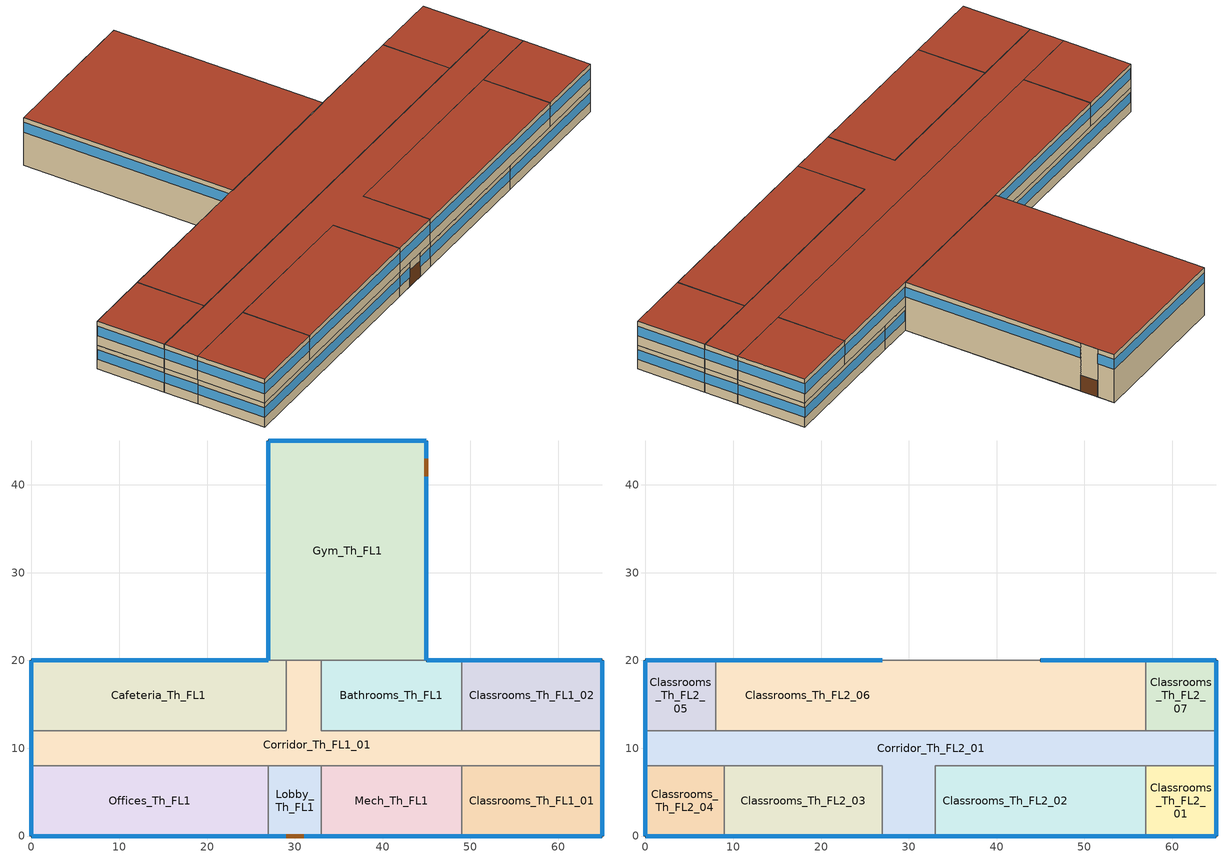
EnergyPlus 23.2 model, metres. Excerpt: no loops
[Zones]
Bathrooms_Th_FL1
 floor ground (School_Slab_Pre1970): 49,20 49,12 33,12 33,20 z0
 wall outside (School_ExtWall_Pre1970): 49,20 45,20 z0:3
 wall to Corridor_Th_FL1_01 (School_IntWall): 33,20 33,12 49,12 z0:3
 wall to Gym_Th_FL1 (School_IntWall): 45,20 33,20 z0:3
 wall to Classrooms_Th_FL1_02 (School_IntWall): 49,12 49,20 z0:3
 window (School_FixedWindow_old-construction): 48.97,20 45.03,20 z1.2:2.42
Cafeteria_Th_FL1
 floor ground (School_Slab_Pre1970): 29,20 29,12 0,12 0,20 z0
 wall outside (School_ExtWall_Pre1970): 27,20 0,20 0,12 z0:3
 wall to Corridor_Th_FL1_01 (School_IntWall): 0,12 29,12 29,20 z0:3
 wall to Gym_Th_FL1 (School_IntWall): 29,20 27,20 z0:3
 window (School_FixedWindow_old-construction): 26.97,20 0.03,20 z1.2:2.4; 0,19.97 0,12.03 z1.2:2.41
Classrooms_Th_FL1_01
 floor ground (School_Slab_Pre1970): 65,8 65,0 49,0 49,8 z0
 wall outside (School_ExtWall_Pre1970): 49,0 65,0 65,8 z0:3
 wall to Mech_Th_FL1 (School_IntWall): 49,8 49,0 z0:3
 wall to Corridor_Th_FL1_01 (School_IntWall): 65,8 49,8 z0:3
 window (School_FixedWindow_old-construction): 49.03,0 64.97,0 z1.2:2.4; 65,0.03 65,7.97 z1.2:2.41
Classrooms_Th_FL1_02
 floor ground (School_Slab_Pre1970): 65,20 65,12 49,12 49,20 z0
 wall outside (School_ExtWall_Pre1970): 65,12 65,20 49,20 z0:3
 wall to Corridor_Th_FL1_01 (School_IntWall): 49,12 65,12 z0:3
 window (School_FixedWindow_old-construction): 65,12.03 65,19.97 z1.2:2.41; 64.97,20 49.03,20 z1.2:2.4
Corridor_Th_FL1_01
 floor ground (School_Slab_Pre1970): 33,20 33,12 65,12 65,8 0,8 0,12 29,12 29,20 z0
 wall outside (School_ExtWall_Pre1970): 0,12 0,8 / 65,8 65,12 z0:3
 wall to Mech_Th_FL1 (School_IntWall): 49,8 33,8 z0:3
 wall to Lobby_Th_FL1 (School_IntWall): 33,8 27,8 z0:3
 wall to Gym_Th_FL1 (School_IntWall): 33,20 29,20 z0:3
 wall to Offices_Th_FL1 (School_IntWall): 27,8 0,8 z0:3
 window (School_FixedWindow_old-construction): 0,11.97 0,8.03 / 65,8.03 65,11.97 z1.2:2.42
Gym_Th_FL1
 floor ground (School_Slab_Pre1970): 45,45 45,20 27,20 27,45 z0
 wall outside (School_ExtWall_Pre1970): 45,20 45,40.97 45,43.03 45,45 27,45 27,20 z0:6
 wall to Classrooms_Th_FL2_06 (School_IntWall): 27,20 45,20 z3:6
 window (School_FixedWindow_old-construction): 27,44.97 27,20.03 z4.2:5.4; 44.97,45 27.03,45 / 45,20.03 45,40.95 z4.2:5.41; 45,43.05 45,44.97 z4.2:5.46
 door (School_Door_old-construction): 45,41 45,43 z0:2
 roof outside (School_Roof_Pre1970): 45,20 45,45 27,45 27,20 z6
Lobby_Th_FL1
 floor ground (School_Slab_Pre1970): 33,8 33,0 27,0 27,8 z0
 wall outside (School_ExtWall_Pre1970): 27,0 28.97,0 31.03,0 33,0 z0:3
 wall to Mech_Th_FL1 (School_IntWall): 33,0 33,8 z0:3
 wall to Offices_Th_FL1 (School_IntWall): 27,8 27,0 z0:3
 window (School_FixedWindow_old-construction): 27.03,0 28.95,0 / 31.05,0 32.97,0 z1.2:2.43
 door (School_Door_old-construction): 29,0 31,0 z0:2
Mech_Th_FL1
 floor ground (School_Slab_Pre1970): 49,8 49,0 33,0 33,8 z0
 wall outside (School_ExtWall_Pre1970): 33,0 49,0 z0:3
 window (School_FixedWindow_old-construction): 33.03,0 48.97,0 z1.2:2.4
Offices_Th_FL1
 floor ground (School_Slab_Pre1970): 27,8 27,0 0,0 0,8 z0
 wall outside (School_ExtWall_Pre1970): 0,8 0,0 27,0 z0:3
 window (School_FixedWindow_old-construction): 0,7.97 0,0.03 z1.2:2.41; 0.03,0 26.97,0 z1.2:2.4
Classrooms_Th_FL2_01
 floor to Classrooms_Th_FL1_01 (School_Floor_Pre1970): 65,8 65,0 57,0 57,8 z3
 wall outside (School_ExtWall_Pre1970): 57,0 65,0 65,8 z3:6
 wall to Classrooms_Th_FL2_02 (School_IntWall): 57,8 57,0 z3:6
 wall to Corridor_Th_FL2_01 (School_IntWall): 65,8 57,8 z3:6
 window (School_FixedWindow_old-construction): 57.03,0 64.97,0 / 65,0.03 65,7.97 z4.2:5.41
 roof outside (School_Roof_Pre1970): 65,0 65,8 57,8 57,0 z6
Classrooms_Th_FL2_02
 floor to Classrooms_Th_FL1_01 (School_Floor_Pre1970): 57,8 57,0 49,0 49,8 z3
 floor to Mech_Th_FL1 (School_Floor_Pre1970): 49,8 49,0 33,0 33,8 z3
 wall outside (School_ExtWall_Pre1970): 33,0 57,0 z3:6
 wall to Corridor_Th_FL2_01 (School_IntWall): 57,8 33,8 33,0 z3:6
 window (School_FixedWindow_old-construction): 33.03,0 56.97,0 z4.2:5.4
 roof outside (School_Roof_Pre1970): 57,0 57,8 33,8 33,0 z6
Classrooms_Th_FL2_03
 floor to Offices_Th_FL1 (School_Floor_Pre1970): 27,8 27,0 9,0 9,8 z3
 wall outside (School_ExtWall_Pre1970): 9,0 27,0 z3:6
 wall to Classrooms_Th_FL2_04 (School_IntWall): 9,8 9,0 z3:6
 wall to Corridor_Th_FL2_01 (School_IntWall): 27,0 27,8 9,8 z3:6
 window (School_FixedWindow_old-construction): 9.03,0 26.97,0 z4.2:5.4
 roof outside (School_Roof_Pre1970): 27,0 27,8 9,8 9,0 z6
Classrooms_Th_FL2_04
 floor to Offices_Th_FL1 (School_Floor_Pre1970): 9,8 9,0 0,0 0,8 z3
 wall outside (School_ExtWall_Pre1970): 0,8 0,0 9,0 z3:6
 wall to Corridor_Th_FL2_01 (School_IntWall): 9,8 0,8 z3:6
 window (School_FixedWindow_old-construction): 0,7.97 0,0.03 / 0.03,0 8.97,0 z4.2:5.41
 roof outside (School_Roof_Pre1970): 9,0 9,8 0,8 0,0 z6
Classrooms_Th_FL2_05
 floor to Cafeteria_Th_FL1 (School_Floor_Pre1970): 8,20 8,12 0,12 0,20 z3
 wall outside (School_ExtWall_Pre1970): 8,20 0,20 0,12 z3:6
 wall to Corridor_Th_FL2_01 (School_IntWall): 0,12 8,12 z3:6
 wall to Classrooms_Th_FL2_06 (School_IntWall): 8,12 8,20 z3:6
 window (School_FixedWindow_old-construction): 0,19.97 0,12.03 / 7.97,20 0.03,20 z4.2:5.41
 roof outside (School_Roof_Pre1970): 8,12 8,20 0,20 0,12 z6
Classrooms_Th_FL2_06
 floor to Classrooms_Th_FL1_02 (School_Floor_Pre1970): 57,20 57,12 49,12 49,20 z3
 floor to Corridor_Th_FL1_01 (School_Floor_Pre1970): 33,20 33,12 29,12 29,20 z3
 floor to Cafeteria_Th_FL1 (School_Floor_Pre1970): 29,20 29,12 8,12 8,20 z3
 floor to Bathrooms_Th_FL1 (School_Floor_Pre1970): 49,20 49,12 33,12 33,20 z3
 wall outside (School_ExtWall_Pre1970): 57,20 45,20 / 27,20 8,20 z3:6
 wall to Corridor_Th_FL2_01 (School_IntWall): 8,12 57,12 z3:6
 wall to Classrooms_Th_FL2_07 (School_IntWall): 57,12 57,20 z3:6
 window (School_FixedWindow_old-construction): 56.97,20 45.03,20 z4.2:5.41; 26.97,20 8.03,20 z4.2:5.4
 roof outside (School_Roof_Pre1970): 57,12 57,20 8,20 8,12 z6
Classrooms_Th_FL2_07
 floor to Classrooms_Th_FL1_02 (School_Floor_Pre1970): 65,20 65,12 57,12 57,20 z3
 wall outside (School_ExtWall_Pre1970): 65,12 65,20 57,20 z3:6
 wall to Corridor_Th_FL2_01 (School_IntWall): 57,12 65,12 z3:6
 window (School_FixedWindow_old-construction): 64.97,20 57.03,20 / 65,12.03 65,19.97 z4.2:5.41
 roof outside (School_Roof_Pre1970): 65,12 65,20 57,20 57,12 z6
Corridor_Th_FL2_01
 floor to Lobby_Th_FL1 (School_Floor_Pre1970): 33,8 33,0 27,0 27,8 z3
 floor to Corridor_Th_FL1_01 (School_Floor_Pre1970): 65,12 65,8 0,8 0,12 z3
 wall outside (School_ExtWall_Pre1970): 0,12 0,8 / 27,0 33,0 / 65,8 65,12 z3:6
 window (School_FixedWindow_old-construction): 0,11.97 0,8.03 / 65,8.03 65,11.97 z4.2:5.42; 27.03,0 32.97,0 z4.2:5.41
 roof outside (School_Roof_Pre1970): 33,0 33,8 65,8 65,12 0,12 0,8 27,8 27,0 z6
[Building]
Building 1: North Axis {deg}=-0; Temperature Convergence Tolerance Value {deltaC}=0.5
[Site:Location]
MONTREAL-TRUDEAU-IAP: Latitude {deg}=45.467; Longitude {deg}=-73.733; Time Zone {hr}=-5; Elevation {m}=36
[SizingPeriod:DesignDay] Day of Month=21; Dry-Bulb Temperature Range Modifier Type=DefaultMultipliers; Humidity Condition Type=Wetbulb; Barometric Pressure {Pa}=100893; Rain Indicator=No; Snow Indicator=No; Daylight Saving Time Indicator=No; Begin Environment Reset Mode=FullResetAtBeginEnvironment
Name | Month | Day Type | Maximum Dry-Bulb Temperature {C} | Daily Dry-Bulb Temperature Range {deltaC} | Wetbulb or DewPoint at Maximum Dry-Bulb {C} | Wind Speed {m/s} | Wind Direction {deg} | Solar Model Indicator | ASHRAE Clear Sky Optical Depth for Beam Irradiance (taub) | ASHRAE Clear Sky Optical Depth for Diffuse Irradiance (taud) | Sky Clearness
Montreal-Trudeau Intl AP Ann Clg .4% Condns DB=>MWB | 7 | SummerDesignDay | 30.3 | 8.8 | 22.1 | 5.4 | 230 | ASHRAETau | 0.431 | 2.246
Montreal-Trudeau Intl AP Ann Htg 99.6% Condns DB | 1 | WinterDesignDay | -22.9 | 0 | -22.9 | 4.3 | 260 | ASHRAEClearSky |  |  | 0
[Material] Thermal Absorptance=0.9; Visible Absorptance=0.5
Name | Roughness | Thickness {m} | Conductivity {W/m-K} | Density {kg/m3} | Specific Heat {J/kg-K} | Solar Absorptance
Brick Facade | MediumRough | 0.10159 | 1.311205 | 2080 | 921.096 | 0.6
ExtWallConcrete_Insulation_Pre1970 | MediumRough | 0.0312 | 0.034615 | 28.8 | 1214.172 | 0.5
Gypsum Board | Smooth | 0.016 | 0.16 | 800 | 837 | 0.3
Heavy Weight Concrete Int Floor | Rough | 0.1016 | 1.311 | 2240 | 836.8 | 0.5
Heavy Weight Concrete Slab | Rough | 0.3048 | 1.311 | 2240 | 836.8 | 0.5
Lightweight Concrete Roof | MediumRough | 0.0508102 | 0.360512 | 1280 | 837.36 | 0.5
Roof Gravel | MediumRough | 0.01271 | 1.443433 | 880 | 1674.72 | 0.7
Roof_Insulation_Pre1970 | MediumRough | 0.116 | 0.034615 | 28.8 | 1214.172 | 0.5
Wood_Furniture | Smooth | 0.05 | 0.2 | 600 | 2300 | 0.5
[Material:NoMass] Roughness=MediumRough; Thermal Absorptance=0.9
Name | Thermal Resistance {m2-K/W} | Solar Absorptance | Visible Absorptance
Air Layer | 0.157 | 0.7 | 0.7
Door panel | 0.475964 | 0.7 | 0.7
Flooring Tile | 0.13 | 0.5 | 0.2
[WindowMaterial:SimpleGlazingSystem]
School_OldConstruction_FixedAssemblyWindow: U-Factor {W/m2-K}=3.52036; Solar Heat Gain Coefficient=0.41
[Construction]
Furnishings 1; Furnishings 2; Furnishings 3: Wood_Furniture
School_Door_old-construction: Door panel
School_ExtWall_Pre1970: Brick Facade, Air Layer, ExtWallConcrete_Insulation_Pre1970, Gypsum Board
School_FixedWindow_old-construction: School_OldConstruction_FixedAssemblyWindow
School_Floor_Pre1970: Heavy Weight Concrete Int Floor, Flooring Tile
School_IntWall: Gypsum Board, Gypsum Board
School_Roof_Pre1970: Roof Gravel, Roof_Insulation_Pre1970, Lightweight Concrete Roof
School_Slab_Pre1970: Heavy Weight Concrete Slab, Flooring Tile
[Zone] Multiplier=1; Part of Total Floor Area=Yes
Bathrooms_Th_FL1; Cafeteria_Th_FL1; Classrooms_Th_FL1_01; Classrooms_Th_FL1_02; Classrooms_Th_FL2_01; Classrooms_Th_FL2_02; Classrooms_Th_FL2_03; Classrooms_Th_FL2_04; Classrooms_Th_FL2_05; Classrooms_Th_FL2_06; Classrooms_Th_FL2_07; Corridor_Th_FL1_01; Corridor_Th_FL2_01; Gym_Th_FL1; Lobby_Th_FL1; Mech_Th_FL1; Offices_Th_FL1
[Space]
Name | Zone | Space Type
Bathrooms_FL1 | Bathrooms_Th_FL1 | Bathrooms
Cafeteria_FL1 | Cafeteria_Th_FL1 | Cafeteria
Classrooms_FL1_01 | Classrooms_Th_FL1_01 | Classroom
Classrooms_FL1_02 | Classrooms_Th_FL1_02 | Classroom
Classrooms_FL2_01 | Classrooms_Th_FL2_01 | Classroom
Classrooms_FL2_02 | Classrooms_Th_FL2_02 | Classroom
Classrooms_FL2_03 | Classrooms_Th_FL2_03 | Classroom
Classrooms_FL2_04 | Classrooms_Th_FL2_04 | Classroom
Classrooms_FL2_05 | Classrooms_Th_FL2_05 | Classroom
Classrooms_FL2_06 | Classrooms_Th_FL2_06 | Classroom
Classrooms_FL2_07 | Classrooms_Th_FL2_07 | Classroom
Corridor_FL1_01 | Corridor_Th_FL1_01 | Corridors
Corridor_FL2_01 | Corridor_Th_FL2_01 | Corridors
Gym_FL1 | Gym_Th_FL1 | Gym
Lobby_FL1 | Lobby_Th_FL1 | Lobby
Mech_FL1 | Mech_Th_FL1 | Mech
Offices_FL1 | Offices_Th_FL1 | Offices
[SpaceList]
Bathrooms: Bathrooms_FL1
Cafeteria: Cafeteria_FL1
Classroom: Classrooms_FL2_05, Classrooms_FL2_04, Classrooms_FL2_02, Classrooms_FL2_01, Classrooms_FL2_07, Classrooms_FL2_03, Classrooms_FL2_06, Classrooms_FL1_01, Classrooms_FL1_02
Corridors: Corridor_FL1_01, Corridor_FL2_01
Gym: Gym_FL1
Lobby: Lobby_FL1
Mech: Mech_FL1
Offices: Offices_FL1
[InternalMass] Surface Area {m2}=40
Name | Construction | Zone or ZoneList | Space or SpaceList
Bathrooms_FL1 Internal Mass 10 | Furnishings 1 | Bathrooms_Th_FL1 | Bathrooms_FL1
Classrooms_FL2_05 Internal Mass 11 | Furnishings 1 | Classrooms_Th_FL2_05 | Classrooms_FL2_05
Classrooms_FL2_04 Internal Mass 11 | Furnishings 1 | Classrooms_Th_FL2_04 | Classrooms_FL2_04
Classrooms_FL2_02 Internal Mass 11 | Furnishings 1 | Classrooms_Th_FL2_02 | Classrooms_FL2_02
Classrooms_FL2_01 Internal Mass 11 | Furnishings 1 | Classrooms_Th_FL2_01 | Classrooms_FL2_01
Classrooms_FL2_07 Internal Mass 11 | Furnishings 1 | Classrooms_Th_FL2_07 | Classrooms_FL2_07
Classrooms_FL2_03 Internal Mass 11 | Furnishings 1 | Classrooms_Th_FL2_03 | Classrooms_FL2_03
Classrooms_FL2_06 Internal Mass 11 | Furnishings 1 | Classrooms_Th_FL2_06 | Classrooms_FL2_06
Classrooms_FL1_01 Internal Mass 11 | Furnishings 1 | Classrooms_Th_FL1_01 | Classrooms_FL1_01
Classrooms_FL1_02 Internal Mass 11 | Furnishings 1 | Classrooms_Th_FL1_02 | Classrooms_FL1_02
Mech_FL1 Internal Mass 14 | Furnishings 2 | Mech_Th_FL1 | Mech_FL1
Offices_FL1 Internal Mass 13 | Furnishings 3 | Offices_Th_FL1 | Offices_FL1
[Lights] Schedule=School_LightingSchedule; Design Level Calculation Method=Watts/Area; Watts per Zone Floor Area {W/m2}=8; Fraction Radiant=0.4; Fraction Visible=0.2; Fraction Replaceable=1
Name | Zone or ZoneList or Space or SpaceList
Lights 8 | Bathrooms
Lights 2 | Cafeteria
Lights 3 | Classroom
Lights 4 | Corridors
Lights 5 | Gym
Lights 9 | Lobby
Lights 10 | Mech
Lights 7 | Offices
[People] Fraction Radiant=0.3; Activity Level Schedule=ACTIVITY_SCH; Enable ASHRAE 55 Comfort Warnings=No; Mean Radiant Temperature Calculation Type=ZoneAveraged; Thermal Comfort Model 1 Type=AdaptiveASH55
Name | Zone or ZoneList or Space or SpaceList | Number of People Schedule | Number of People Calculation Method | Number of People | Floor Area per Person {m2/person}
People 1 | Bathrooms | School_OccupantSchedule | People | 0
People 2 | Cafeteria | School_OccupantSchedule_Cafeteria | Area/Person |  | 0.929
People 4 | Classroom | School_OccupantSchedule | Area/Person |  | 3.4
People 5 | Corridors | School_OccupantSchedule | People | 0
People 3 | Gym | School_OccupantSchedule | People | 25
People 9 | Lobby | School_OccupantSchedule | People | 0
People 7 | Offices | School_OccupantSchedule | Area/Person |  | 18.579
[ZoneInfiltration:DesignFlowRate] Velocity Term Coefficient=0
Name | Zone or ZoneList or Space or SpaceList | Schedule | Design Flow Rate Calculation Method | Flow Rate per Exterior Surface Area {m3/s-m2} | Constant Term Coefficient | Temperature Term Coefficient | Velocity Squared Term Coefficient | Design Flow Rate {m3/s}
School Infiltration NIST OldConstruction HVACoff | Bathrooms | HVACOperationSchedule_Inverse | Flow/ExteriorArea | 0.00056896 | -0.0043 | 0.003 | 0.0215
School Infiltration NIST OldConstruction HVACon | Bathrooms | HVACOperationSchedule | Flow/ExteriorArea | 0.00056896 | 0 | 0.0056 | 0.0305
School Infiltration NIST OldConstruction HVACoff 1 | Cafeteria | HVACOperationSchedule_Inverse | Flow/ExteriorArea | 0.00056896 | -0.0043 | 0.003 | 0.0215
School Infiltration NIST OldConstruction HVACon 1 | Cafeteria | HVACOperationSchedule | Flow/ExteriorArea | 0.00056896 | 0 | 0.0056 | 0.0305
School Infiltration NIST OldConstruction HVACoff 4 | Classroom | HVACOperationSchedule_Inverse | Flow/ExteriorArea | 0.00056896 | -0.0043 | 0.003 | 0.0215
School Infiltration NIST OldConstruction HVACon 4 | Classroom | HVACOperationSchedule | Flow/ExteriorArea | 0.00056896 | 0 | 0.0056 | 0.0305
School Infiltration NIST OldConstruction HVACoff 2 | Corridors | HVACOperationSchedule_Inverse | Flow/ExteriorArea | 0.00056896 | -0.0043 | 0.003 | 0.0215
School Infiltration NIST OldConstruction HVACon 2 | Corridors | HVACOperationSchedule | Flow/ExteriorArea | 0.00056896 | 0 | 0.0056 | 0.0305
School Infiltration NIST OldConstruction HVACoff 5 | Gym | HVACOperationSchedule_Inverse | Flow/ExteriorArea | 0.00056896 | -0.0043 | 0.003 | 0.0215
School Infiltration NIST OldConstruction HVACon 5 | Gym | HVACOperationSchedule | Flow/ExteriorArea | 0.00056896 | 0 | 0.0056 | 0.0305
Lobby_Door_Infiltration 1 | Lobby | INFIL_Door_Opening_SCH | Flow/Zone |  | 1 | 0 | 0 | 3.03132
School Infiltration NIST OldConstruction HVACoff 6 | Lobby | HVACOperationSchedule_Inverse | Flow/ExteriorArea | 0.00056896 | -0.0043 | 0.003 | 0.0215
School Infiltration NIST OldConstruction HVACon 6 | Lobby | HVACOperationSchedule | Flow/ExteriorArea | 0.00056896 | 0 | 0.0056 | 0.0305
School Infiltration NIST OldConstruction HVACoff 7 | Mech | HVACOperationSchedule_Inverse | Flow/ExteriorArea | 0.00056896 | -0.0043 | 0.003 | 0.0215
School Infiltration NIST OldConstruction HVACon 7 | Mech | HVACOperationSchedule | Flow/ExteriorArea | 0.00056896 | 0 | 0.0056 | 0.0305
School Infiltration NIST OldConstruction HVACoff 3 | Offices | HVACOperationSchedule_Inverse | Flow/ExteriorArea | 0.00056896 | -0.0043 | 0.003 | 0.0215
School Infiltration NIST OldConstruction HVACon 3 | Offices | HVACOperationSchedule | Flow/ExteriorArea | 0.00056896 | 0 | 0.0056 | 0.0305
[ElectricEquipment] Schedule=School_PlugLoadSchedule; Design Level Calculation Method=Watts/Area; Watts per Zone Floor Area {W/m2}=5; Fraction Radiant=0.2
Name | Zone or ZoneList or Space or SpaceList
Electric Equipment 2 | Classroom
Electric Equipment 3 | Gym
Electric Equipment 5 | Offices
[AvailabilityManager:Scheduled]
Name | Schedule
CV Airloop with recirculation Availability Manager | HVACOperationSchedule
Air Loop HVAC Outdoor Air System 1 Availability Manager; OA System Gym 1 Availability Manager; OA System Gym 2 Availability Manager | Always On Discrete
DOAS Cafeteria Availability Manager; DOAS Gym Availability Manager | HVACOperationSchd
[Schedule:Day:Interval]
Schedule Day 55; Schedule Day 52; Schedule Day 65; Schedule Day 63: No, 24:00, 0.175
Schedule Day 70; Schedule Day 62: No, 06:00, 0.175, 07:00, 0.231, 08:00, 0.385, 11:00, 0.693, 12:00, 0.539, 16:00, 0.616, 17:00, 0.385, 19:00, 0.231, 24:00, 0.175
Schedule Day 60; Schedule Day 64: No, 06:00, 0.175, 07:00, 0.23076, 08:00, 0.30768, 15:00, 0.339027, 16:00, 0.30768, 17:00, 0.23076, 24:00, 0.175
Schedule Day 47; Schedule Day 48: No, 24:00, 0
Schedule Day 46: No, 08:00, 0, 09:00, 0.1, 12:00, 0.9, 16:00, 0.8, 17:00, 0.5, 18:00, 0.2, 19:00, 0.1, 22:00, 0.3, 23:00, 0.1, 24:00, 0
Schedule Day 49: No, 08:00, 0, 11:00, 0.05, 14:00, 0.9, 22:00, 0.05, 24:00, 0
Schedule Day 50: No, 07:00, 1, 19:00, 0, 24:00, 1
Schedule Day 6: No, 07:00, 0, 19:00, 1, 24:00, 0
[Schedule:Week:Daily]
School_LightingSchedule Week Rule - Jan1-Jan1: Schedule Day 55, Schedule Day 55, Schedule Day 55, Schedule Day 55, Schedule Day 55, Schedule Day 55, Schedule Day 55, Schedule Day 52, Schedule Day 70, Schedule Day 70, Schedule Day 70, Schedule Day 70
School_LightingSchedule Week Rule - Jan2-Jun25; School_LightingSchedule Week Rule - Sep4-Dec31: Schedule Day 55, Schedule Day 70, Schedule Day 70, Schedule Day 70, Schedule Day 70, Schedule Day 70, Schedule Day 55, Schedule Day 52, Schedule Day 70, Schedule Day 70, Schedule Day 70, Schedule Day 70
School_LightingSchedule Week Rule - Jun26-Jul2: Schedule Day 55, Schedule Day 70, Schedule Day 70, Schedule Day 70, Schedule Day 70, Schedule Day 60, Schedule Day 55, Schedule Day 52, Schedule Day 70, Schedule Day 70, Schedule Day 70, Schedule Day 70
School_LightingSchedule Week Rule - Jul3-Aug27: Schedule Day 55, Schedule Day 60, Schedule Day 60, Schedule Day 60, Schedule Day 60, Schedule Day 60, Schedule Day 55, Schedule Day 52, Schedule Day 70, Schedule Day 70, Schedule Day 70, Schedule Day 70
School_LightingSchedule Week Rule - Aug28-Sep3: Schedule Day 55, Schedule Day 60, Schedule Day 60, Schedule Day 60, Schedule Day 70, Schedule Day 70, Schedule Day 55, Schedule Day 52, Schedule Day 70, Schedule Day 70, Schedule Day 70, Schedule Day 70
School_OccupantSchedule Week Rule - Jan1-Jan1: Schedule Day 47, Schedule Day 47, Schedule Day 47, Schedule Day 47, Schedule Day 47, Schedule Day 47, Schedule Day 47, Schedule Day 48, Schedule Day 46, Schedule Day 46, Schedule Day 46, Schedule Day 46
School_OccupantSchedule Week Rule - Jan2-Dec31: Schedule Day 47, Schedule Day 46, Schedule Day 46, Schedule Day 46, Schedule Day 46, Schedule Day 46, Schedule Day 47, Schedule Day 48, Schedule Day 46, Schedule Day 46, Schedule Day 46, Schedule Day 46
School_OccupantSchedule_Cafeteria Week Rule - Jan1-Dec31: Schedule Day 49, Schedule Day 49, Schedule Day 49, Schedule Day 49, Schedule Day 49, Schedule Day 49, Schedule Day 49, Schedule Day 49, Schedule Day 49, Schedule Day 49, Schedule Day 49, Schedule Day 49
School_PlugLoadSchedule Week Rule - Jan1-Jan1: Schedule Day 65, Schedule Day 65, Schedule Day 65, Schedule Day 65, Schedule Day 65, Schedule Day 65, Schedule Day 65, Schedule Day 63, Schedule Day 62, Schedule Day 62, Schedule Day 62, Schedule Day 62
School_PlugLoadSchedule Week Rule - Jan2-Jun25; School_PlugLoadSchedule Week Rule - Sep4-Dec31: Schedule Day 65, Schedule Day 62, Schedule Day 62, Schedule Day 62, Schedule Day 62, Schedule Day 62, Schedule Day 65, Schedule Day 63, Schedule Day 62, Schedule Day 62, Schedule Day 62, Schedule Day 62
School_PlugLoadSchedule Week Rule - Jun26-Jul2: Schedule Day 65, Schedule Day 62, Schedule Day 62, Schedule Day 62, Schedule Day 62, Schedule Day 64, Schedule Day 65, Schedule Day 63, Schedule Day 62, Schedule Day 62, Schedule Day 62, Schedule Day 62
School_PlugLoadSchedule Week Rule - Jul3-Aug27: Schedule Day 65, Schedule Day 64, Schedule Day 64, Schedule Day 64, Schedule Day 64, Schedule Day 64, Schedule Day 65, Schedule Day 63, Schedule Day 62, Schedule Day 62, Schedule Day 62, Schedule Day 62
School_PlugLoadSchedule Week Rule - Aug28-Sep3: Schedule Day 65, Schedule Day 64, Schedule Day 64, Schedule Day 64, Schedule Day 62, Schedule Day 62, Schedule Day 65, Schedule Day 63, Schedule Day 62, Schedule Day 62, Schedule Day 62, Schedule Day 62
HVACOperationSchedule Week Rule - Jan1-Dec31: Schedule Day 6, Schedule Day 6, Schedule Day 6, Schedule Day 6, Schedule Day 6, Schedule Day 6, Schedule Day 6, Schedule Day 6, Schedule Day 6, Schedule Day 6, Schedule Day 6, Schedule Day 6
HVACOperationSchedule_Inverse Week Rule - Jan1-Dec31: Schedule Day 50, Schedule Day 50, Schedule Day 50, Schedule Day 50, Schedule Day 50, Schedule Day 50, Schedule Day 50, Schedule Day 50, Schedule Day 50, Schedule Day 50, Schedule Day 50, Schedule Day 50
[Schedule:Year]
School_LightingSchedule: School_LightingSchedule Week Rule - Jan1-Jan1, 1, 1, 1, 1, School_LightingSchedule Week Rule - Jan2-Jun25, 1, 2, 6, 25, School_LightingSchedule Week Rule - Jun26-Jul2, 6, 26, 7, 2, School_LightingSchedule Week Rule - Jul3-Aug27, 7, 3, 8, 27, School_LightingSchedule Week Rule - Aug28-Sep3, 8, 28, 9, 3, School_LightingSchedule Week Rule - Sep4-Dec31, 9, 4, 12, 31
School_OccupantSchedule: School_OccupantSchedule Week Rule - Jan1-Jan1, 1, 1, 1, 1, School_OccupantSchedule Week Rule - Jan2-Dec31, 1, 2, 12, 31
School_OccupantSchedule_Cafeteria: School_OccupantSchedule_Cafeteria Week Rule - Jan1-Dec31, 1, 1, 12, 31
School_PlugLoadSchedule: School_PlugLoadSchedule Week Rule - Jan1-Jan1, 1, 1, 1, 1, School_PlugLoadSchedule Week Rule - Jan2-Jun25, 1, 2, 6, 25, School_PlugLoadSchedule Week Rule - Jun26-Jul2, 6, 26, 7, 2, School_PlugLoadSchedule Week Rule - Jul3-Aug27, 7, 3, 8, 27, School_PlugLoadSchedule Week Rule - Aug28-Sep3, 8, 28, 9, 3, School_PlugLoadSchedule Week Rule - Sep4-Dec31, 9, 4, 12, 31
HVACOperationSchedule: HVACOperationSchedule Week Rule - Jan1-Dec31, 1, 1, 12, 31
HVACOperationSchedule_Inverse: HVACOperationSchedule_Inverse Week Rule - Jan1-Dec31, 1, 1, 12, 31
[Schedule:Compact]
ACTIVITY_SCH: Through: 12/31, For: AllDays, Until: 24:00, 120
HVACOperationSchd: Through: 12/31, For: Weekdays SummerDesignDay WinterDesignDay, Until: 07:00, 0, Until: 19:00, 1, Until: 24:00, 0, For: WeekEnds Holidays AllOtherDays, Until: 24:00, 0
INFIL_Door_Opening_SCH: Through: 12/31, For: Weekdays, Until: 07:00, 0, Until: 07:30, 0.1, Until: 08:00, 0.5, Until: 15:00, 0.05, Until: 15:30, 0.1, Until: 16:00, 0.5, Until: 18:00, 0.05, Until: 24:00, 0, For: Saturday Sunday Holidays AllOtherDays, Until: 24:00, 0
[Schedule:Constant]
Always On Discrete: Hourly Value=1
